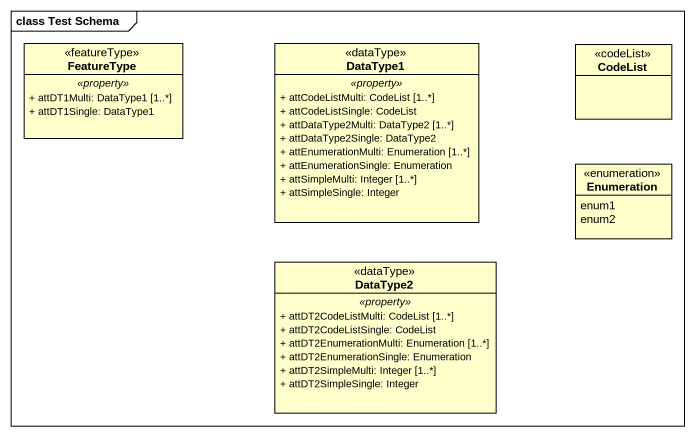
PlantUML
@startuml
mainframe class Test Schema
hide circle
hide empty members
skinparam classAttributeIconSize 0
class FeatureType <<featureType>> {
  .. <<property>> ..
  + attDT1Multi: DataType1 [1..*]
  + attDT1Single: DataType1
}
class DataType1 <<dataType>> {
  .. <<property>> ..
  + attCodeListMulti: CodeList [1..*]
  + attCodeListSingle: CodeList
  + attDataType2Multi: DataType2 [1..*]
  + attDataType2Single: DataType2
  + attEnumerationMulti: Enumeration [1..*]
  + attEnumerationSingle: Enumeration
  + attSimpleMulti: Integer [1..*]
  + attSimpleSingle: Integer
}
class CodeList <<codeList>>
enum Enumeration {
  enum1
  enum2
}
class DataType2 <<dataType>> {
  .. <<property>> ..
  + attDT2CodeListMulti: CodeList [1..*]
  + attDT2CodeListSingle: CodeList
  + attDT2EnumerationMulti: Enumeration [1..*]
  + attDT2EnumerationSingle: Enumeration
  + attDT2SimpleMulti: Integer [1..*]
  + attDT2SimpleSingle: Integer
}
@enduml
